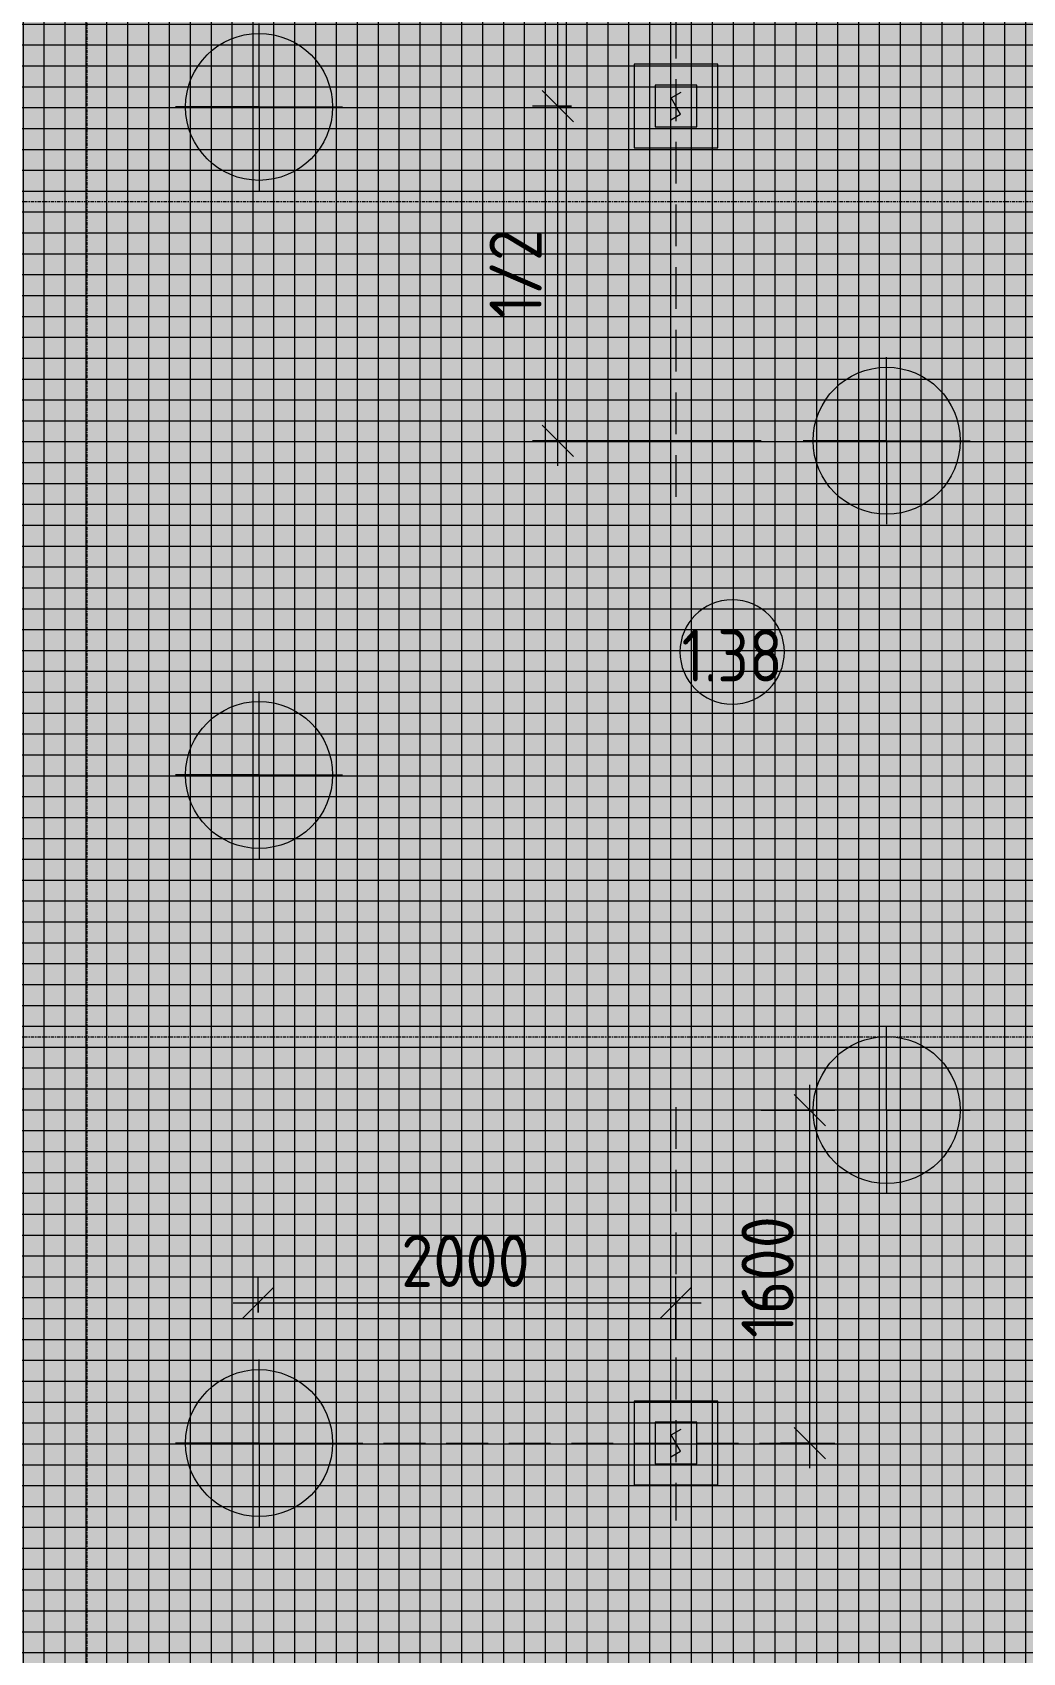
# Model space of a CAD drawing. Header units: millimetres. Extents: x 35928 to 232966, y -8553 to 29000.
# Drawn here: x 42898 to 47640, y 15200 to 22960 of the extents above; entities that cross this region are included whole.
import ezdxf

# ---------------------------------------------------------------- set-up
doc = ezdxf.new("R2010")
doc.units = ezdxf.units.MM
doc.linetypes.add('ADSK_Штрих_ш2 п1', pattern=[300, 200, -100])
doc.linetypes.add('Осевая', pattern=[31.75, 6.35, -4.7625, 15.875, -4.7625])
for name, color, linetype, lineweight in [('A-ANNO-DIMS', 7, 'Continuous', 9), ('A-ANNO-DIMS-100', 7, 'Continuous', 9), ('A-ANNO-NOTE', 7, 'Continuous', 9), ('A-AREA-IDEN', 7, 'Continuous', 9), ('A-CLNG-PATT', 7, 'Continuous', 9), ('A-DETL-2', 7, 'ADSK_Штрих_ш2 п1', 9), ('Q-SPCQ', 7, 'Continuous', 9), ('Оси-2', 7, 'Осевая', 9)]:
    doc.layers.add(name, color=color, linetype=linetype, lineweight=lineweight)
doc.layers.add('A-ANNO-NOTE-1', color=7, linetype='Continuous', lineweight=9, transparency=1)
doc.layers.add('A-CLNG-PATT-1', color=7, linetype='Continuous', lineweight=9, transparency=1)
doc.layers.add('Q-SPCQ-4', color=1, linetype='Continuous', lineweight=9, true_color=0xff0000)
doc.styles.add('GOST Common', font='GOST_Common.ttf', dxfattribs={"width": 0.9, "height": 250})
doc.styles.add('ISOCPEUR', font='isocpeur.ttf', dxfattribs={"width": 0.9, "height": 250})
doc.dimstyles.new('ISO-2_5_0_9К_БОЛЬШОЙ', dxfattribs={"dimscale": 304.8, "dimtxt": 248.995294, "dimasz": 0.492126, "dimexe": 0.393701, "dimexo": 0.984252, "dimgap": 0, "dimtad": 1, "dimdec": 0, "dimrnd": 10, "dimzin": 0, "dimdsep": 46, "dimtxsty": 'ISOCPEUR', "dimblk1": 'OBLIQUE', "dimblk2": 'OBLIQUE', "dimsah": 1, "dimcen": 0.09, "dimdle": 0.393701, "dimazin": 0, "dimtfac": 1, "dimtdec": 4, "dimtix": 1, "dimtmove": 0, "dimatfit": 3, "dimfxl": 1, "dimtvp": 1, "dimtolj": 1, "dimtzin": 0, "dimarcsym": 2})

# ---------------------------------------------------------------- blocks, each defined once
blk = doc.blocks.new('Извещатель потолочный - Монтируемые на перекрытии-30355244-Сводный план потолков 1 этажа в осях 12-23')
at = {"layer": 'Q-SPCQ'}
for p, q in [((-300, 300), (-300, -100)), ((100, 300), (-300, 300)), ((100, -100), (100, 300)), ((0, 200), (-200, 200)), ((-200, 200), (-200, 0)), ((-122.5, 139), (-74.9, 166.5)), ((0, 0), (0, 200)), ((-100, 100), (-122.5, 139)), ((-77.5, 61), (-100, 100)), ((-200, 0), (0, 0)), ((-125.1, 33.5), (-77.5, 61)), ((-300, -100), (100, -100))]:
    blk.add_line(p, q, dxfattribs=at)
blk = doc.blocks.new('Марка_Помещения - Номер-25198446-Сводный план потолков 1 этажа в осях 12-23')
at = {"layer": 'A-AREA-IDEN'}
for start, end in [(360, 180), (180, 360)]:
    blk.add_arc((0, 0), 2.5, start, end, dxfattribs=at)
blk = doc.blocks.new('DIMBLOCK88-Сводный план потолков 1 этажа в осях 12-23')
at = {"layer": 'A-ANNO-DIMS-100', "lineweight": 20}
for p, q in [((45413.6, 22607.5), (45338.6, 22682.5)), ((45413.6, 22607.5), (45488.6, 22532.5)), ((45413.6, 21004.6), (45338.6, 21079.6)), ((45413.6, 21004.6), (45488.6, 20929.6))]:
    blk.add_line(p, q, dxfattribs=at)
at = {"layer": 'A-ANNO-DIMS-100'}
for p, q in [((45480, 22607.5), (45293.6, 22607.5)), ((45413.6, 20884.6), (45413.6, 22607.5)), ((45413.6, 22607.5), (45480, 22607.5)), ((46387.9, 21004.6), (45293.6, 21004.6)), ((45413.6, 21004.6), (46387.9, 21004.6))]:
    blk.add_line(p, q, dxfattribs=at)
at = {"layer": 'A-ANNO-DIMS-100', "color": 0, "insert": (45087, 21590.6), "char_height": 250, "width": 517.144, "attachment_point": 1, "rotation": 90, "line_spacing_factor": 1.149209, "style": 'ISOCPEUR'}
blk.add_mtext('1/2', dxfattribs=at)
blk = doc.blocks.new('_Oblique')
at = {"color": 0, "linetype": 'ByBlock', "lineweight": -2}
blk.add_line((-0.5, -0.5), (0.5, 0.5), dxfattribs=at)
blk = doc.blocks.new('DIMBLOCK89-Сводный план потолков 1 этажа в осях 12-23')
at = {"layer": 'A-ANNO-DIMS-100'}
for p, q in [((45413.6, 22607.5), (45413.6, 24330.4)), ((46382.5, 24210.4), (45293.6, 24210.4)), ((45413.6, 24210.4), (46382.5, 24210.4)), ((45480, 22607.5), (45293.6, 22607.5)), ((45413.6, 22607.5), (45480, 22607.5))]:
    blk.add_line(p, q, dxfattribs=at)
at = {"layer": 'A-ANNO-DIMS-100', "lineweight": 20}
for p, q in [((45413.6, 24210.4), (45338.6, 24285.4)), ((45413.6, 24210.4), (45488.6, 24135.4)), ((45413.6, 22607.5), (45338.6, 22682.5)), ((45413.6, 22607.5), (45488.6, 22532.5))]:
    blk.add_line(p, q, dxfattribs=at)
at = {"layer": 'A-ANNO-DIMS-100', "color": 0, "insert": (45087, 23193.5), "char_height": 250, "width": 517.144, "attachment_point": 1, "rotation": 90, "line_spacing_factor": 1.149209, "style": 'ISOCPEUR'}
blk.add_mtext('1/2', dxfattribs=at)
blk = doc.blocks.new('DIMBLOCK90-Сводный план потолков 1 этажа в осях 12-23')
at = {"layer": 'A-ANNO-DIMS-100'}
for p, q in [((43980, 16828.8), (43980, 16994.7)), ((45980, 16703.5), (45980, 16994.7)), ((43860, 16874.7), (46100, 16874.7)), ((43980, 16874.7), (43980, 16828.8)), ((45980, 16874.7), (45980, 16703.5))]:
    blk.add_line(p, q, dxfattribs=at)
at = {"layer": 'A-ANNO-DIMS-100', "lineweight": 20}
for p, q in [((43980, 16874.7), (44055, 16949.7)), ((45980, 16874.7), (46055, 16949.7)), ((43980, 16874.7), (43905, 16799.7)), ((45980, 16874.7), (45905, 16799.7))]:
    blk.add_line(p, q, dxfattribs=at)
at = {"layer": 'A-ANNO-DIMS-100', "color": 0, "insert": (44664, 17201.3), "char_height": 250, "width": 758.478, "attachment_point": 1, "line_spacing_factor": 1.149209, "style": 'ISOCPEUR'}
blk.add_mtext('2000', dxfattribs=at)
blk = doc.blocks.new('DIMBLOCK91-Сводный план потолков 1 этажа в осях 12-23')
at = {"layer": 'A-ANNO-DIMS-100', "lineweight": 20}
for p, q in [((46620.4, 17798.7), (46545.4, 17873.7)), ((46620.4, 17798.7), (46695.4, 17723.7)), ((46620.4, 16203.5), (46545.4, 16278.5)), ((46620.4, 16203.5), (46695.4, 16128.5))]:
    blk.add_line(p, q, dxfattribs=at)
at = {"layer": 'A-ANNO-DIMS-100'}
for p, q in [((46620.4, 16083.5), (46620.4, 17918.7)), ((46387.9, 17798.7), (46740.4, 17798.7)), ((46620.4, 17798.7), (46387.9, 17798.7)), ((46480, 16203.5), (46740.4, 16203.5)), ((46620.4, 16203.5), (46480, 16203.5))]:
    blk.add_line(p, q, dxfattribs=at)
at = {"layer": 'A-ANNO-DIMS-100', "color": 0, "insert": (46293.7, 16706.6), "char_height": 250, "width": 706.764, "attachment_point": 1, "rotation": 90, "line_spacing_factor": 1.149209, "style": 'ISOCPEUR'}
blk.add_mtext('1600', dxfattribs=at)

msp = doc.modelspace()

# ---------------------------------------------------------------- hatches: boundary and pattern name
at = {"layer": 'A-ANNO-NOTE-1'}
h = msp.add_hatch(color=256, dxfattribs=at)
h.paths.add_polyline_path([(43983.5, 22251.4), (44011.1, 22252.5), (44038.6, 22255.8), (44065.7, 22261.1), (44092.3, 22268.7), (44118.2, 22278.2), (44143.3, 22289.8), (44167.5, 22303.3), (44190.4, 22318.7), (44212.1, 22335.8), (44232.4, 22354.5), (44251.2, 22374.8), (44268.3, 22396.5), (44283.7, 22419.5), (44297.2, 22443.6), (44308.8, 22468.7), (44318.3, 22494.7), (44325.8, 22521.3), (44331.2, 22548.4), (44334.5, 22575.8), (44335.6, 22603.5), (44334.5, 22631.1), (44331.2, 22658.5), (44325.8, 22685.6), (44318.1, 22712.8), (44308.8, 22738.2), (44294.9, 22767.6), (44283.7, 22787.4), (44268.3, 22810.4), (44251.2, 22832.1), (44232.4, 22852.4), (44212.1, 22871.1), (44190.4, 22888.3), (44167.5, 22903.6), (44143.3, 22917.1), (44118.2, 22928.7), (44092.3, 22938.3), (44065.7, 22945.8), (44038.6, 22951.2), (44011.1, 22954.4), (43983.5, 22955.5), (43955, 22954.3), (43928.4, 22951.2), (43901.3, 22945.8), (43874.7, 22938.3), (43848.8, 22928.7), (43823.7, 22917.1), (43799.6, 22903.6), (43773.4, 22885.9), (43754.9, 22871.1), (43734.6, 22852.4), (43715.8, 22832.1), (43698.7, 22810.4), (43683.4, 22787.4), (43669.9, 22763.3), (43658.3, 22738.2), (43648.7, 22712.2), (43641.2, 22685.6), (43635.8, 22658.5), (43632.6, 22631.1), (43631.5, 22603.5), (43632.6, 22575.8), (43635.8, 22548.4), (43641.2, 22521.3), (43648.7, 22494.7), (43658.3, 22468.7), (43669.9, 22443.6), (43683.5, 22419.3), (43698.7, 22396.5), (43715.8, 22374.8), (43734.6, 22354.5), (43754.9, 22335.8), (43776.6, 22318.7), (43799.6, 22303.3), (43823.7, 22289.8), (43848.8, 22278.2), (43874.7, 22268.7), (43901.3, 22261.1), (43928.4, 22255.8), (43955.9, 22252.5), (43974.3, 22251.5)])
h.paths.add_polyline_path([(43983.5, 22303.5), (43955, 22304.8), (43936.6, 22307.2), (43913.5, 22311.7), (43890.8, 22318.1), (43868.7, 22326.3), (43847.3, 22336.2), (43826.8, 22347.7), (43807.2, 22360.8), (43788.7, 22375.3), (43771.4, 22391.3), (43755.4, 22408.6), (43740.8, 22427.1), (43727.7, 22446.7), (43716.2, 22467.3), (43706.4, 22488.7), (43698.2, 22510.8), (43691.4, 22535.4), (43687.2, 22556.5), (43684.4, 22579.9), (43683.5, 22603.5), (43684.4, 22627), (43687.4, 22651.5), (43691.8, 22673.5), (43698.2, 22696.2), (43706.4, 22718.3), (43716.2, 22739.7), (43727.7, 22760.2), (43740.8, 22779.8), (43755.4, 22798.3), (43773.4, 22817.6), (43788.7, 22831.6), (43807.2, 22846.2), (43826.8, 22859.2), (43847.3, 22870.8), (43868.7, 22880.6), (43890.8, 22888.8), (43913.5, 22895.2), (43936.6, 22899.8), (43960, 22902.5), (43983.5, 22903.5), (44007.1, 22902.5), (44030.5, 22899.8), (44053.6, 22895.2), (44076.2, 22888.8), (44098.3, 22880.6), (44119.7, 22870.8), (44140.3, 22859.2), (44159.9, 22846.2), (44178.4, 22831.6), (44195.7, 22815.6), (44211.6, 22798.3), (44226.2, 22779.8), (44239.3, 22760.2), (44250.8, 22739.7), (44260.7, 22718.3), (44268.8, 22696.2), (44275.2, 22673.5), (44279.8, 22650.4), (44282.6, 22627), (44283.5, 22603.5), (44282.6, 22579.9), (44279.8, 22556.5), (44275.2, 22533.4), (44268.8, 22510.8), (44260.7, 22488.7), (44250.8, 22467.3), (44239.3, 22446.7), (44226.2, 22427.1), (44211.6, 22408.6), (44195.7, 22391.3), (44178.4, 22375.3), (44159.9, 22360.8), (44136.6, 22345.5), (44119.7, 22336.2), (44098.3, 22326.3), (44076.2, 22318.1), (44053.6, 22311.7), (44030.5, 22307.2), (44007.1, 22304.4), (43991.4, 22303.6)])
h = msp.add_hatch(color=256, dxfattribs=at)
h.paths.add_polyline_path([(46989, 20652.5), (47016.6, 20653.6), (47044, 20656.9), (47071.1, 20662.3), (47097.7, 20669.8), (47123.7, 20679.3), (47148.8, 20690.9), (47172.9, 20704.4), (47195.9, 20719.8), (47217.6, 20736.9), (47237.9, 20755.7), (47256.7, 20775.9), (47273.8, 20797.7), (47289.1, 20820.6), (47302.6, 20844.8), (47314.2, 20869.9), (47323.8, 20895.8), (47331.3, 20922.4), (47336.7, 20949.5), (47339.9, 20977), (47341, 21004.6), (47339.9, 21032.2), (47336.7, 21059.6), (47331.3, 21086.8), (47323.8, 21113.4), (47312.8, 21142.5), (47302.6, 21164.4), (47289.1, 21188.5), (47273.8, 21211.5), (47256.7, 21233.2), (47237.9, 21253.5), (47217.6, 21272.3), (47195.9, 21289.4), (47172.9, 21304.7), (47148.8, 21318.2), (47123.7, 21329.8), (47097.7, 21339.4), (47071.1, 21346.9), (47041.6, 21352.6), (47016.6, 21355.5), (46989, 21356.6), (46961.3, 21355.5), (46933.9, 21352.3), (46906.8, 21346.9), (46880.2, 21339.4), (46854.2, 21329.8), (46829.1, 21318.2), (46805, 21304.7), (46782, 21289.4), (46760.3, 21272.3), (46740, 21253.5), (46721.3, 21233.2), (46704.2, 21211.5), (46688.8, 21188.5), (46675.3, 21164.4), (46663.7, 21139.3), (46654.2, 21113.4), (46646.7, 21086.8), (46641.3, 21059.6), (46638, 21032.2), (46636.9, 21004.6), (46638, 20977), (46641.3, 20949.5), (46646.7, 20922.4), (46654.2, 20895.8), (46663.7, 20869.9), (46675.3, 20844.8), (46688.8, 20820.6), (46706.7, 20794.2), (46721.3, 20775.9), (46740, 20755.7), (46760.3, 20736.9), (46782, 20719.8), (46805, 20704.4), (46829.1, 20690.9), (46857.3, 20678.1), (46880.2, 20669.8), (46906.8, 20662.3), (46933.9, 20656.9), (46961.3, 20653.6), (46979.7, 20652.7)])
h.paths.add_polyline_path([(46989, 20704.6), (46965.4, 20705.5), (46942, 20708.3), (46918.9, 20712.9), (46896.3, 20719.3), (46874.2, 20727.4), (46852.8, 20737.3), (46832.2, 20748.8), (46812.6, 20761.9), (46794.1, 20776.5), (46775.1, 20794.2), (46760.8, 20809.7), (46746.3, 20828.2), (46733.2, 20847.8), (46721.7, 20868.4), (46711.8, 20889.8), (46703.6, 20911.9), (46697.2, 20934.5), (46692.7, 20957.6), (46689.9, 20981), (46689, 21004.6), (46689.9, 21028.1), (46692.7, 21051.5), (46697.2, 21074.6), (46703.6, 21097.3), (46711.8, 21119.4), (46722.5, 21142.5), (46733.2, 21161.3), (46746.3, 21180.9), (46760.8, 21199.4), (46776.8, 21216.7), (46794.1, 21232.7), (46812.6, 21247.3), (46832.2, 21260.4), (46852.8, 21271.9), (46874.2, 21281.7), (46896.3, 21289.9), (46918.9, 21296.3), (46942, 21300.9), (46965.4, 21303.7), (46989, 21304.6), (47012.5, 21303.7), (47041.6, 21299.9), (47059, 21296.3), (47081.7, 21289.9), (47103.8, 21281.7), (47125.2, 21271.9), (47148.6, 21258.5), (47165.3, 21247.3), (47183.8, 21232.7), (47201.1, 21216.7), (47217.1, 21199.4), (47231.7, 21180.9), (47244.8, 21161.3), (47256.3, 21140.8), (47266.1, 21119.4), (47274.3, 21097.3), (47280.7, 21074.6), (47285.3, 21051.5), (47288.1, 21026.4), (47289, 21004.6), (47288, 20981), (47285.3, 20957.6), (47280.7, 20934.5), (47273.7, 20910.3), (47266.1, 20889.8), (47256.3, 20868.4), (47244.8, 20847.8), (47231.7, 20828.2), (47217.1, 20809.7), (47201.1, 20792.4), (47183.8, 20776.5), (47165.3, 20761.9), (47145.7, 20748.8), (47125.2, 20737.3), (47103.8, 20727.4), (47081.7, 20719.3), (47059, 20712.9), (47035.9, 20708.3), (47012.5, 20705.5), (46996.8, 20704.7)])
h = msp.add_hatch(color=256, dxfattribs=at)
h.paths.add_polyline_path([(43983.5, 19051.4), (44016.5, 19053), (44038.6, 19055.8), (44065.7, 19061.1), (44092.3, 19068.7), (44118.2, 19078.2), (44143.3, 19089.8), (44167.5, 19103.3), (44190.4, 19118.7), (44212.1, 19135.8), (44232.4, 19154.5), (44251.2, 19174.8), (44268.3, 19196.5), (44283.7, 19219.5), (44297.2, 19243.6), (44308.8, 19268.7), (44318.3, 19294.7), (44325.8, 19321.3), (44331.2, 19348.4), (44334.5, 19375.8), (44335.6, 19403.5), (44334.5, 19431.1), (44331.2, 19458.5), (44325.8, 19485.6), (44316.6, 19517.3), (44308.8, 19538.2), (44297.2, 19563.3), (44283.7, 19587.4), (44268.3, 19610.4), (44250.1, 19633.4), (44232.4, 19652.4), (44212.1, 19671.1), (44190.4, 19688.3), (44167.5, 19703.6), (44143.3, 19717.1), (44118.2, 19728.7), (44092.3, 19738.3), (44065.7, 19745.8), (44038.6, 19751.2), (44011.1, 19754.4), (43983.5, 19755.5), (43955.9, 19754.4), (43928.4, 19751.2), (43901.3, 19745.8), (43874.7, 19738.3), (43848.8, 19728.7), (43823.7, 19717.1), (43799.6, 19703.6), (43773.4, 19685.9), (43754.9, 19671.1), (43734.6, 19652.4), (43715.8, 19632.1), (43698.7, 19610.4), (43683.4, 19587.4), (43669.9, 19563.3), (43658.3, 19538.2), (43648.7, 19512.2), (43641.2, 19485.6), (43635.8, 19458.5), (43632.6, 19431.1), (43631.5, 19401.2), (43632.6, 19375.8), (43635.8, 19348.4), (43641.2, 19321.3), (43648.7, 19294.7), (43658.3, 19268.7), (43669.9, 19243.6), (43683.4, 19219.5), (43698.7, 19196.5), (43715.8, 19174.8), (43734.6, 19154.5), (43754.9, 19135.8), (43776.6, 19118.7), (43799.6, 19103.3), (43823.7, 19089.8), (43848.8, 19078.2), (43874.7, 19068.7), (43901.3, 19061.1), (43928.4, 19055.8), (43955.9, 19052.5), (43974.3, 19051.5)])
h.paths.add_polyline_path([(43983.5, 19103.5), (43955, 19104.8), (43936.6, 19107.2), (43913.5, 19111.7), (43890.8, 19118.1), (43868.7, 19126.3), (43847.3, 19136.2), (43826.8, 19147.7), (43807.2, 19160.8), (43788.7, 19175.3), (43771.4, 19191.3), (43755.4, 19208.6), (43740.8, 19227.1), (43727.7, 19246.7), (43716.2, 19267.3), (43706.4, 19288.7), (43698.2, 19310.8), (43691.8, 19333.4), (43687.2, 19356.5), (43684.4, 19379.9), (43683.5, 19403.5), (43684.4, 19427), (43687.2, 19450.4), (43691.8, 19473.5), (43698.2, 19496.2), (43706.4, 19518.3), (43716.2, 19539.7), (43727.7, 19560.2), (43740.8, 19579.8), (43755.4, 19598.3), (43773.4, 19617.6), (43790.9, 19633.4), (43807.2, 19646.2), (43826.8, 19659.2), (43847.3, 19670.8), (43868.7, 19680.6), (43890.8, 19688.8), (43913.5, 19695.2), (43936.6, 19699.8), (43960, 19702.5), (43983.5, 19703.5), (44007.1, 19702.5), (44030.5, 19699.8), (44053.6, 19695.2), (44076.2, 19688.8), (44098.3, 19680.6), (44119.7, 19670.8), (44140.3, 19659.2), (44159.9, 19646.2), (44178.4, 19631.6), (44195.7, 19615.6), (44211.6, 19598.3), (44226.2, 19579.8), (44239.3, 19560.2), (44250.8, 19539.7), (44261.1, 19517.3), (44268.8, 19496.2), (44275.2, 19473.5), (44279.8, 19450.4), (44282.6, 19427), (44283.5, 19401.2), (44282.6, 19379.9), (44279.8, 19356.5), (44275.2, 19333.4), (44268.8, 19310.8), (44259.2, 19285.2), (44250.8, 19267.3), (44239.3, 19246.7), (44226.2, 19227.1), (44211.6, 19208.6), (44195.7, 19191.3), (44178.4, 19175.3), (44159.9, 19160.8), (44136.6, 19145.5), (44119.7, 19136.2), (44098.3, 19126.3), (44076.2, 19118.1), (44053.6, 19111.7), (44030.5, 19107.2), (44007.1, 19104.4), (43991.4, 19103.6)])
h = msp.add_hatch(color=256, dxfattribs=at)
h.paths.add_polyline_path([(46989, 17446.7), (47016.6, 17447.8), (47044, 17451), (47071.1, 17456.4), (47097.7, 17463.9), (47123.7, 17473.5), (47148.8, 17485.1), (47172.9, 17498.6), (47195.9, 17513.9), (47217.6, 17531), (47237.9, 17549.8), (47256.7, 17570.1), (47273.8, 17591.8), (47289.1, 17614.8), (47302.6, 17638.9), (47314.2, 17664), (47323.8, 17689.9), (47331.3, 17716.5), (47336.7, 17743.7), (47340.2, 17776.1), (47341, 17798.7), (47339.9, 17826.3), (47336.7, 17853.8), (47331.3, 17880.9), (47323.8, 17907.5), (47314.2, 17933.4), (47302.6, 17958.5), (47289.1, 17982.7), (47273.8, 18005.7), (47256.7, 18027.4), (47237.9, 18047.7), (47217.6, 18066.4), (47195.9, 18083.5), (47172.9, 18098.9), (47148.8, 18112.4), (47122.7, 18124.4), (47097.7, 18133.5), (47071.1, 18141), (47041.6, 18146.8), (47016.6, 18149.7), (46989, 18150.8), (46961.3, 18149.7), (46933.9, 18146.4), (46906.8, 18141), (46880.2, 18133.5), (46854.2, 18124), (46829.1, 18112.4), (46805, 18098.9), (46782, 18083.5), (46760.3, 18066.4), (46740, 18047.7), (46721.3, 18027.4), (46704.2, 18005.7), (46688.8, 17982.7), (46675.3, 17958.5), (46663.7, 17933.4), (46654.2, 17907.5), (46646.7, 17880.9), (46641.3, 17853.8), (46638, 17826.3), (46636.9, 17798.7), (46638, 17771.1), (46641.3, 17743.7), (46646.7, 17716.5), (46654.2, 17689.9), (46665.4, 17660), (46675.3, 17638.9), (46688.8, 17614.8), (46704.2, 17591.8), (46721.3, 17570.1), (46740, 17549.8), (46760.3, 17531), (46782, 17513.9), (46805, 17498.6), (46829.1, 17485.1), (46854.2, 17473.5), (46880.2, 17463.9), (46906.8, 17456.4), (46933.9, 17451), (46961.3, 17447.8), (46979.7, 17446.8)])
h.paths.add_polyline_path([(46989, 17498.7), (46965.4, 17499.7), (46942, 17502.4), (46918.9, 17507), (46896.3, 17513.4), (46874.2, 17521.6), (46852.8, 17531.4), (46830.6, 17543.9), (46812.6, 17556), (46794.1, 17570.6), (46776.8, 17586.6), (46760.8, 17603.9), (46746.3, 17622.4), (46733.2, 17642), (46721.7, 17662.5), (46711.8, 17683.9), (46703.6, 17706), (46697.2, 17728.7), (46692.7, 17751.8), (46689.8, 17776.1), (46689, 17798.7), (46689.9, 17822.3), (46692.7, 17845.7), (46697.2, 17868.8), (46703.9, 17892.2), (46711.8, 17913.5), (46721.7, 17934.9), (46733.2, 17955.5), (46746.3, 17975.1), (46760.8, 17993.6), (46776.8, 18010.9), (46794.1, 18026.9), (46812.6, 18041.4), (46832.2, 18054.5), (46852.8, 18066), (46874.2, 18075.9), (46896.3, 18084), (46918.9, 18090.4), (46942, 18095), (46965.4, 18097.8), (46989, 18098.7), (47012.5, 18097.8), (47041.6, 18094.1), (47059, 18090.4), (47081.7, 18084), (47103.8, 18075.9), (47125.2, 18066), (47145.7, 18054.5), (47165.3, 18041.4), (47183.8, 18026.9), (47203.6, 18008.3), (47217.1, 17993.6), (47231.7, 17975.1), (47244.8, 17955.5), (47256.3, 17934.9), (47266.1, 17913.5), (47274.3, 17891.4), (47280.7, 17868.8), (47285.3, 17845.7), (47288, 17822.3), (47289, 17798.7), (47288, 17775.2), (47285.3, 17751.8), (47280.7, 17728.7), (47274.3, 17706), (47266.1, 17683.9), (47254.9, 17660), (47244.8, 17642), (47231.7, 17622.4), (47217.1, 17603.9), (47201.1, 17586.6), (47183.8, 17570.6), (47165.3, 17556), (47145.7, 17542.9), (47125.2, 17531.4), (47103.8, 17521.6), (47081.7, 17513.4), (47059, 17507), (47035.9, 17502.4), (47012.5, 17499.7), (46996.8, 17498.8)])
h = msp.add_hatch(color=256, dxfattribs=at)
h.paths.add_polyline_path([(43983.5, 15851.4), (44011.1, 15852.5), (44038.6, 15855.8), (44065.7, 15861.1), (44092.3, 15868.7), (44118.2, 15878.2), (44143.3, 15889.8), (44167.5, 15903.3), (44190.4, 15918.7), (44212.1, 15935.8), (44232.4, 15954.5), (44251.2, 15974.8), (44268.3, 15996.5), (44283.7, 16019.5), (44297.2, 16043.6), (44308.8, 16068.7), (44318.3, 16094.7), (44325.8, 16121.3), (44331.2, 16148.4), (44334.5, 16175.8), (44335.6, 16203.5), (44334.5, 16231.1), (44331.2, 16258.5), (44325.8, 16285.6), (44318.1, 16312.8), (44308.8, 16338.2), (44297.2, 16363.3), (44283.7, 16387.4), (44268.3, 16410.4), (44251.2, 16432.1), (44232.4, 16452.4), (44212.1, 16471.1), (44190.4, 16488.3), (44167.5, 16503.6), (44143.3, 16517.1), (44118.2, 16528.7), (44092.3, 16538.3), (44065.7, 16545.8), (44038.6, 16551.2), (44011.1, 16554.4), (43983.5, 16555.5), (43955, 16554.3), (43928.4, 16551.2), (43901.3, 16545.8), (43874.7, 16538.3), (43848.8, 16528.7), (43823.7, 16517.1), (43799.6, 16503.6), (43773.4, 16485.9), (43754.9, 16471.1), (43734.6, 16452.4), (43715.8, 16432.1), (43698.7, 16410.4), (43680.8, 16383.1), (43669.9, 16363.3), (43658.3, 16338.2), (43648.7, 16312.2), (43641.2, 16285.6), (43635.8, 16258.5), (43632.6, 16231.1), (43631.5, 16203.5), (43632.6, 16175.8), (43635.8, 16148.4), (43641.2, 16121.3), (43648.7, 16094.7), (43658.3, 16068.7), (43669.9, 16043.6), (43683.4, 16019.5), (43698.7, 15996.5), (43715.8, 15974.8), (43734.6, 15954.5), (43754.9, 15935.8), (43776.6, 15918.7), (43799.6, 15903.3), (43823.7, 15889.8), (43848.8, 15878.2), (43874.7, 15868.7), (43901.3, 15861.1), (43928.4, 15855.8), (43955.9, 15852.5), (43974.3, 15851.5)])
h.paths.add_polyline_path([(43983.5, 15903.5), (43955, 15904.8), (43936.6, 15907.2), (43913.5, 15911.7), (43888.8, 15918.8), (43868.7, 15926.3), (43847.3, 15936.2), (43826.8, 15947.7), (43807.2, 15960.8), (43788.7, 15975.3), (43771.4, 15991.3), (43755.4, 16008.6), (43740.8, 16027.1), (43727.7, 16046.7), (43716.2, 16067.3), (43706.4, 16088.7), (43698.2, 16110.8), (43691.8, 16133.4), (43687.2, 16156.5), (43684.4, 16179.9), (43683.5, 16203.5), (43684.4, 16227), (43687.2, 16250.4), (43691.8, 16273.5), (43698.2, 16296.2), (43706.4, 16318.3), (43716.2, 16339.7), (43727.7, 16360.2), (43743.3, 16383.1), (43755.4, 16398.3), (43773.4, 16417.6), (43788.7, 16431.6), (43807.2, 16446.2), (43826.8, 16459.2), (43847.3, 16470.8), (43868.7, 16480.6), (43890.8, 16488.8), (43913.5, 16495.2), (43936.6, 16499.8), (43960, 16502.5), (43983.5, 16503.5), (44007.1, 16502.5), (44033.6, 16499.2), (44053.6, 16495.2), (44076.2, 16488.8), (44098.3, 16480.6), (44119.7, 16470.8), (44140.3, 16459.2), (44159.9, 16446.2), (44178.4, 16431.6), (44195.7, 16415.6), (44211.6, 16398.3), (44226.2, 16379.8), (44239.3, 16360.2), (44250.8, 16339.7), (44260.7, 16318.3), (44268.8, 16296.2), (44276.7, 16267.1), (44279.8, 16250.4), (44282.6, 16227), (44283.5, 16203.5), (44282.6, 16179.9), (44278.9, 16151), (44275.2, 16133.4), (44268.8, 16110.8), (44260.7, 16088.7), (44250.8, 16067.3), (44239.3, 16046.7), (44226.2, 16027.1), (44211.6, 16008.6), (44195.7, 15991.3), (44178.4, 15975.3), (44159.9, 15960.8), (44136.6, 15945.5), (44119.7, 15936.2), (44098.3, 15926.3), (44076.2, 15918.1), (44053.6, 15911.7), (44030.5, 15907.2), (44007.1, 15904.4), (43991.4, 15903.6)])
at = {"layer": 'A-CLNG-PATT'}
h = msp.add_hatch(dxfattribs=at)
h.set_pattern_fill('FP_69', color=256, style=0, pattern_type=2)
h.set_pattern_definition([(90, (50155, 19000), (100, -6e-15), []), (0, (50155, 19000), (0, -100), [])])
h.paths.add_polyline_path([(43625, 11141), (44725, 11141), (44725, 11148), (45422, 11148), (45422, 13660), (45931, 13661), (45931, 11940), (48139, 11940), (48139, 12321), (48781, 12321), (48781, 11940), (51709, 11940), (51709, 12321), (54152, 12321), (54152, 12329), (54768, 12329), (54768, 12321), (56547.3, 12321), (56547.3, 14550.8), (56532.1, 14510.8), (56504.7, 14471.2), (56468.6, 14439.2), (56425.9, 14416.8), (56379.1, 14405.3), (56330.9, 14405.3), (56284.1, 14416.8), (56241.4, 14439.2), (56205.3, 14471.2), (56177.9, 14510.8), (56160.8, 14555.9), (56155, 14603.8), (56160.8, 14651.7), (56177.9, 14696.7), (56205.3, 14736.4), (56241.4, 14768.4), (56284.1, 14790.8), (56330.9, 14802.3), (56379.1, 14802.3), (56425.9, 14790.8), (56468.6, 14768.4), (56504.7, 14736.4), (56532.1, 14696.7), (56547.3, 14656.7), (56547.3, 15831.8), (57322, 15831.8), (57322, 18828), (57902, 18828), (57902, 19320), (57909, 19320), (57909, 20420), (57902, 20420), (57902, 20492), (51372, 20492.1), (51372, 23970), (51379, 23970), (51379, 24970), (51372, 24970), (51372, 25550), (51379, 25550), (51379, 26478), (50839, 26478), (50839, 26859), (48781, 26859), (48781, 26479), (47639, 26479), (47639, 26879), (42781, 26879), (42781, 26479), (42616, 26479), (42616, 26464), (42566, 26464), (42566, 26479), (42401, 26479), (42401, 23321), (42781, 23321), (42781, 16679), (42401, 16679), (42401, 15103.5), (45931, 15103.5), (45931, 14722.6), (45422, 14723.6), (45422, 14974.5), (42788, 14974.5), (42788.4, 11148), (43625, 11148)])
h.paths.add_polyline_path([(52462.1, 13964), (52462.1, 14049), (52547.1, 14049), (52547.1, 13964)])
h.paths.add_polyline_path([(52547.1, 14119), (52462.1, 14119), (52462.1, 14204), (52547.1, 14204)])
h.paths.add_polyline_path([(52462.1, 14274), (52462.1, 14359), (52547.1, 14359), (52547.1, 14274)])
h.paths.add_polyline_path([(52547.1, 14429), (52462.1, 14429), (52462.1, 14514), (52547.1, 14514)])
h.paths.add_polyline_path([(52462.1, 14584), (52462.1, 14669), (52547.1, 14669), (52547.1, 14584)])
h.paths.add_polyline_path([(52462.1, 14739), (52462.1, 14824), (52547.1, 14824), (52547.1, 14739)])
h.paths.add_polyline_path([(52547.1, 14894), (52462.1, 14894), (52462.1, 14979), (52547.1, 14979)])
h.paths.add_polyline_path([(52462.1, 15049), (52462.1, 15134), (52547.1, 15134), (52547.1, 15049)])
h.paths.add_polyline_path([(52547.1, 15204), (52462.1, 15204), (52462.1, 15289), (52547.1, 15289)])
h.paths.add_polyline_path([(52547.1, 15359), (52462.1, 15359), (52462.1, 15444), (52547.1, 15444), (52547.1, 15403.7)])
h.paths.add_polyline_path([(52462.1, 15514), (52462.1, 15599), (52547.1, 15599), (52547.1, 15514)])
h.paths.add_polyline_path([(52547.1, 15669), (52462.1, 15669), (52462.1, 15754), (52547.1, 15754)])
h.paths.add_polyline_path([(52547.1, 15824), (52462.1, 15824), (52462.1, 15909), (52547.1, 15909)])
h.paths.add_polyline_path([(52547.1, 15979), (52462.1, 15979), (52462.1, 16064), (52547.1, 16064)])
h.paths.add_polyline_path([(52547.1, 16134), (52462.1, 16134), (52462.1, 16219), (52547.1, 16219)])
h.paths.add_polyline_path([(52547.1, 16289), (52462.1, 16289), (52462.1, 16374), (52547.1, 16374)])
h.paths.add_polyline_path([(52547.1, 16444), (52462.1, 16444), (52462.1, 16529), (52547.1, 16529)])
h.paths.add_polyline_path([(48454, 16565.5), (48424.9, 16565.6), (48348.4, 16578.3), (48278.1, 16602.3), (48212.4, 16637.6), (48150.7, 16686), (48101.2, 16739.8), (48060.6, 16801.7), (48029.4, 16874), (48011.2, 16947.6), (48005, 17020), (48012.5, 17100.1), (48030.7, 17170), (48060.4, 17237.3), (48104.2, 17302.9), (48151.5, 17354.5), (48210.7, 17400.6), (48276.7, 17436.4), (48354.5, 17462.1), (48424.2, 17473.4), (48501.8, 17472.7), (48577.5, 17459), (48643.1, 17436.4), (48711.6, 17398.7), (48770.9, 17351.6), (48818.3, 17300.5), (48859.5, 17237.7), (48889.9, 17169.1), (48908.5, 17096.4), (48915, 17021.6), (48908.3, 16943.7), (48888.6, 16868.6), (48857.3, 16799.3), (48817.3, 16738.7), (48768.4, 16685.3), (48710.6, 16639.8), (48644.8, 16603.6), (48573.9, 16578.8), (48499.9, 16566), (48451.8, 16565.6)])
h.paths.add_polyline_path([(48460, 16565), (48459.5, 16565.5), (48468.1, 16565.6)])
h.paths.add_polyline_path([(48326.3, 16585.7), (48319.8, 16587.2), (48322.5, 16586.9)])
h.paths.add_polyline_path([(52547.1, 16599), (52462.1, 16599), (52462.1, 16684), (52547.1, 16684)])
h.paths.add_polyline_path([(48259.1, 16612.4), (48254.1, 16614.4), (48247, 16618.8)])
h.paths.add_polyline_path([(48479, 16640.5), (48546.4, 16650), (48611, 16671.3), (48670.8, 16703.8), (48723.8, 16746.5), (48768.4, 16798), (48803, 16856.5), (48826.7, 16920.3), (48838.6, 16987.3), (48837.9, 17057.9), (48826, 17122.3), (48801.9, 17185.9), (48766.8, 17244.2), (48721.9, 17295.4), (48668.6, 17337.6), (48608.6, 17369.8), (48543.8, 17390.6), (48476.4, 17399.6), (48408.4, 17396.5), (48342.1, 17381.2), (48275.7, 17351.9), (48222.8, 17316.9), (48173.6, 17269.8), (48131, 17209.2), (48104.2, 17153.4), (48086.1, 17087.8), (48079.7, 17020), (48006.6, 17020), (48006.6, 17016.8), (48080, 17017.3), (48088, 16944.4), (48105.1, 16884.1), (48135.1, 16823), (48177.9, 16765.8), (48224.9, 16721.5), (48281.9, 16684.3), (48344.6, 16657.9), (48411.1, 16643.2), (48444.1, 16641.9)])
h.paths.add_polyline_path([(54738, 16742), (54182, 16742), (54182, 17298), (54738, 17298), (54738, 16750)])
h.paths.add_polyline_path([(52547.1, 16754), (52462.1, 16754), (52462.1, 16839), (52547.1, 16839)])
h.paths.add_polyline_path([(48224.9, 16770), (48210, 16770), (48210, 17270), (48710, 17270), (48710, 16770), (48494.1, 16770)])
h.paths.add_polyline_path([(52462.1, 16909), (52462.1, 16994), (52547.1, 16994), (52547.1, 16909)])
h.paths.add_polyline_path([(52547.1, 17064), (52462.1, 17064), (52462.1, 17149), (52547.1, 17149)])
h.paths.add_polyline_path([(52462.1, 17219), (52462.1, 17304), (52547.1, 17304), (52547.1, 17219)])
h.paths.add_polyline_path([(52462.1, 17374), (52462.1, 17459), (52547.1, 17459), (52547.1, 17374)])
h.paths.add_polyline_path([(52462.1, 17529), (52462.1, 17614), (52547.1, 17614), (52547.1, 17529)])
h.paths.add_polyline_path([(52547.1, 17684), (52462.1, 17684), (52462.1, 17769), (52547.1, 17769)])
h.paths.add_polyline_path([(52462.1, 17839), (52462.1, 17924), (52547.1, 17924), (52547.1, 17839)])
h.paths.add_polyline_path([(57066.9, 17901.5), (57020.1, 17913), (56977.4, 17935.4), (56941.3, 17967.4), (56913.9, 18007.1), (56896.8, 18052.1), (56891, 18100), (56896.8, 18147.9), (56913.9, 18192.9), (56941.3, 18232.6), (56977.4, 18264.6), (57020.1, 18287), (57066.9, 18298.5), (57115.1, 18298.5), (57161.9, 18287), (57204.6, 18264.6), (57240.7, 18232.6), (57268.1, 18192.9), (57285.2, 18147.9), (57291, 18100), (57285.2, 18052.1), (57268.1, 18007.1), (57240.7, 17967.4), (57204.6, 17935.4), (57161.9, 17913), (57115.1, 17901.5), (57082.4, 17901.5)])
h.paths.add_polyline_path([(52547.1, 17994), (52462.1, 17994), (52462.1, 18079), (52547.1, 18079)])
h.paths.add_polyline_path([(52547.1, 18149), (52462.1, 18149), (52462.1, 18234), (52547.1, 18234)])
h.paths.add_polyline_path([(52462.1, 18304), (52462.1, 18389), (52547.1, 18389), (52547.1, 18304)])
h.paths.add_polyline_path([(52462.1, 18459), (52462.1, 18544), (52547.1, 18544), (52547.1, 18459)])
h.paths.add_polyline_path([(52462.1, 18614), (52462.1, 18699), (52547.1, 18699), (52547.1, 18614)])
h.paths.add_polyline_path([(48427.7, 22545.1), (48348.1, 22558.4), (48279.4, 22581.6), (48209.8, 22619.5), (48153.5, 22663.1), (48102.7, 22717.5), (48059.7, 22783.7), (48030.4, 22849.9), (48011.7, 22923.2), (48005.4, 23005.3), (48012.5, 23080.1), (48030.7, 23150), (48060.4, 23217.3), (48100.8, 23279.2), (48151, 23334), (48210, 23380.2), (48278.8, 23417.1), (48348.6, 23441), (48422.9, 23453.3), (48495.3, 23453.6), (48572.5, 23440.6), (48641.1, 23417.3), (48710.1, 23379.7), (48769.4, 23333), (48816.9, 23282.2), (48858.4, 23219.8), (48889.1, 23151.4), (48908.1, 23078.9), (48914.6, 22999.8), (48909.5, 22929.6), (48889.3, 22850.9), (48861.7, 22786.5), (48822.3, 22724.3), (48770, 22666.6), (48713.6, 22621.5), (48648.2, 22584.9), (48576.2, 22559.2), (48502.1, 22546.1), (48427.8, 22545.1)])
h.paths.add_polyline_path([(48427.8, 22546.1), (48422.4, 22547.1), (48427.7, 22546.2)])
h.paths.add_polyline_path([(48007, 22991.4), (48046.1, 22992.8), (48045.4, 23000), (48006.5, 22999.8), (48007, 22991.6)])
h.paths.add_polyline_path([(51086.9, 23477.5), (51040.1, 23489), (50997.4, 23511.4), (50961.3, 23543.4), (50933.9, 23583.1), (50916.8, 23628.1), (50911, 23676), (50916.8, 23723.9), (50933.9, 23768.9), (50961.3, 23808.6), (50997.4, 23840.6), (51040.1, 23863), (51086.9, 23874.5), (51135.1, 23874.5), (51181.9, 23863), (51224.6, 23840.6), (51260.7, 23808.6), (51288.1, 23768.9), (51305.2, 23723.9), (51311, 23676), (51305.2, 23628.1), (51288.1, 23583.1), (51260.7, 23543.4), (51224.6, 23511.4), (51181.9, 23489), (51135.1, 23477.5)])
at = {"layer": 'A-CLNG-PATT-1'}
h = msp.add_hatch(color=256, dxfattribs=at)
h.paths.add_polyline_path([(43625, 11141), (44725, 11141), (44725, 11148), (45422, 11148), (45422, 13660), (45931, 13661), (45931, 11940), (48139, 11940), (48139, 12321), (48781, 12321), (48781, 11940), (51709, 11940), (51709, 12321), (56547.3, 12321), (56547.3, 14550.8), (56532.1, 14510.8), (56504.7, 14471.2), (56468.6, 14439.2), (56425.9, 14416.8), (56379.1, 14405.3), (56330.9, 14405.3), (56284.1, 14416.8), (56241.4, 14439.2), (56205.3, 14471.2), (56177.9, 14510.8), (56160.8, 14555.9), (56155, 14603.8), (56160.8, 14651.7), (56177.9, 14696.7), (56205.3, 14736.4), (56241.4, 14768.4), (56284.1, 14790.8), (56330.9, 14802.3), (56379.1, 14802.3), (56425.9, 14790.8), (56468.6, 14768.4), (56504.7, 14736.4), (56532.1, 14696.7), (56547.3, 14656.7), (56547.3, 15831.8), (57322, 15831.8), (57322, 18828), (57902, 18828), (57902, 20492), (51372, 20492.1), (51372, 23970), (51379, 23970), (51379, 24970), (51372, 24970), (51372, 25550), (51379, 25550), (51379, 26478), (50840, 26479), (50840, 26859), (48781, 26859), (48781, 26479), (47639, 26479), (47639, 26879), (42781, 26879), (42781, 26479), (42616, 26479), (42616, 26464), (42566, 26464), (42566, 26479), (42401, 26479), (42401, 23321), (42781, 23321), (42781, 16679), (42401, 16679), (42401, 15103.5), (45931, 15103.5), (45931, 14722.6), (45422, 14723.6), (45422, 14974.5), (42788, 14974.5), (42788.4, 11148), (43625, 11148)])
h.paths.add_polyline_path([(54768, 12321), (54152, 12321), (54152, 12329), (54768, 12329)])
h.paths.add_polyline_path([(52547.1, 13964), (52462.1, 13964), (52462.1, 14049), (52547.1, 14049)])
h.paths.add_polyline_path([(52547.1, 14119), (52462.1, 14119), (52462.1, 14204), (52547.1, 14204)])
h.paths.add_polyline_path([(52547.1, 14274), (52462.1, 14274), (52462.1, 14359), (52547.1, 14359)])
h.paths.add_polyline_path([(52462.1, 14429), (52462.1, 14514), (52547.1, 14514), (52547.1, 14429)])
h.paths.add_polyline_path([(52462.1, 14584), (52462.1, 14669), (52547.1, 14669), (52547.1, 14584)])
h.paths.add_polyline_path([(52462.1, 14739), (52462.1, 14824), (52547.1, 14824), (52547.1, 14739)])
h.paths.add_polyline_path([(52547.1, 14894), (52462.1, 14894), (52462.1, 14979), (52547.1, 14979)])
h.paths.add_polyline_path([(52547.1, 15049), (52462.1, 15049), (52462.1, 15134), (52547.1, 15134)])
h.paths.add_polyline_path([(52462.1, 15204), (52462.1, 15289), (52547.1, 15289), (52547.1, 15204)])
h.paths.add_polyline_path([(52547.1, 15359), (52462.1, 15359), (52462.1, 15444), (52547.1, 15444), (52547.1, 15403.7)])
h.paths.add_polyline_path([(52547.1, 15514), (52462.1, 15514), (52462.1, 15599), (52547.1, 15599), (52547.1, 15570.6)])
h.paths.add_polyline_path([(52547.1, 15669), (52462.1, 15669), (52462.1, 15754), (52547.1, 15754)])
h.paths.add_polyline_path([(52462.1, 15824), (52462.1, 15909), (52547.1, 15909), (52547.1, 15824)])
h.paths.add_polyline_path([(52547.1, 15979), (52462.1, 15979), (52462.1, 16064), (52547.1, 16064)])
h.paths.add_polyline_path([(52547.1, 16134), (52462.1, 16134), (52462.1, 16219), (52547.1, 16219)])
h.paths.add_polyline_path([(52462.1, 16289), (52462.1, 16374), (52547.1, 16374), (52547.1, 16289)])
h.paths.add_polyline_path([(52462.1, 16444), (52462.1, 16529), (52547.1, 16529), (52547.1, 16444)])
h.paths.add_polyline_path([(48454, 16565.5), (48424.9, 16565.6), (48348.4, 16578.3), (48278.1, 16602.3), (48212.4, 16637.6), (48150.7, 16686), (48101.2, 16739.8), (48060.6, 16801.7), (48029.4, 16874), (48011.2, 16947.6), (48005, 17020), (48012.5, 17100.1), (48030.7, 17170), (48060.4, 17237.3), (48104.2, 17302.9), (48151.5, 17354.5), (48210.7, 17400.6), (48276.7, 17436.4), (48354.5, 17462.1), (48424.2, 17473.4), (48501.8, 17472.7), (48577.5, 17459), (48643.1, 17436.4), (48711.6, 17398.7), (48770.9, 17351.6), (48818.3, 17300.5), (48859.5, 17237.7), (48889.9, 17169.1), (48908.5, 17096.4), (48915, 17021.6), (48908.3, 16943.7), (48888.6, 16868.6), (48857.3, 16799.3), (48817.3, 16738.7), (48768.4, 16685.3), (48710.6, 16639.8), (48644.8, 16603.6), (48573.9, 16578.8), (48499.9, 16566), (48451.8, 16565.6)])
h.paths.add_polyline_path([(48460, 16565), (48459.5, 16565.5), (48468.1, 16565.6)])
h.paths.add_polyline_path([(48326.3, 16585.7), (48319.8, 16587.2), (48322.5, 16586.9)])
h.paths.add_polyline_path([(52462.1, 16599), (52462.1, 16684), (52547.1, 16684), (52547.1, 16599)])
h.paths.add_polyline_path([(48259.1, 16612.4), (48254.1, 16614.4), (48247, 16618.8)])
h.paths.add_polyline_path([(48479, 16640.5), (48546.4, 16650), (48611, 16671.3), (48670.8, 16703.8), (48723.8, 16746.5), (48768.4, 16798), (48803, 16856.5), (48826.7, 16920.3), (48838.6, 16987.3), (48837.9, 17057.9), (48826, 17122.3), (48801.9, 17185.9), (48766.8, 17244.2), (48721.9, 17295.4), (48668.6, 17337.6), (48608.6, 17369.8), (48543.8, 17390.6), (48476.4, 17399.6), (48408.4, 17396.5), (48342.1, 17381.2), (48275.7, 17351.9), (48222.8, 17316.9), (48173.6, 17269.8), (48131, 17209.2), (48104.2, 17153.4), (48086.1, 17087.8), (48079.7, 17020), (48006.6, 17020), (48006.6, 17016.8), (48080, 17017.3), (48088, 16944.4), (48105.1, 16884.1), (48135.1, 16823), (48177.9, 16765.8), (48224.9, 16721.5), (48281.9, 16684.3), (48344.6, 16657.9), (48411.1, 16643.2), (48444.1, 16641.9)])
h.paths.add_polyline_path([(54190, 16742), (54182, 16742), (54182, 17298), (54738, 17298), (54738, 16742), (54304.3, 16742)])
h.paths.add_polyline_path([(52547.1, 16754), (52462.1, 16754), (52462.1, 16839), (52547.1, 16839)])
h.paths.add_polyline_path([(48224.9, 16770), (48210, 16770), (48210, 17270), (48710, 17270), (48710, 16770), (48494.1, 16770)])
h.paths.add_polyline_path([(52547.1, 16909), (52462.1, 16909), (52462.1, 16994), (52547.1, 16994)])
h.paths.add_polyline_path([(52462.1, 17064), (52462.1, 17149), (52547.1, 17149), (52547.1, 17064)])
h.paths.add_polyline_path([(52547.1, 17219), (52462.1, 17219), (52462.1, 17304), (52547.1, 17304)])
h.paths.add_polyline_path([(52462.1, 17374), (52462.1, 17459), (52547.1, 17459), (52547.1, 17374)])
h.paths.add_polyline_path([(52462.1, 17529), (52462.1, 17614), (52547.1, 17614), (52547.1, 17529)])
h.paths.add_polyline_path([(52462.1, 17684), (52462.1, 17769), (52547.1, 17769), (52547.1, 17684)])
h.paths.add_polyline_path([(52462.1, 17839), (52462.1, 17924), (52547.1, 17924), (52547.1, 17839)])
h.paths.add_polyline_path([(57082.4, 17901.5), (57066.9, 17901.5), (57020.1, 17913), (56977.4, 17935.4), (56941.3, 17967.4), (56913.9, 18007.1), (56896.8, 18052.1), (56891, 18100), (56896.8, 18147.9), (56913.9, 18192.9), (56941.3, 18232.6), (56977.4, 18264.6), (57020.1, 18287), (57066.9, 18298.5), (57115.1, 18298.5), (57161.9, 18287), (57204.6, 18264.6), (57240.7, 18232.6), (57268.1, 18192.9), (57285.2, 18147.9), (57291, 18100), (57285.2, 18052.1), (57268.1, 18007.1), (57240.7, 17967.4), (57204.6, 17935.4), (57161.9, 17913), (57115.1, 17901.5)])
h.paths.add_polyline_path([(52462.1, 17994), (52462.1, 18079), (52547.1, 18079), (52547.1, 17994)])
h.paths.add_polyline_path([(52547.1, 18149), (52462.1, 18149), (52462.1, 18234), (52547.1, 18234)])
h.paths.add_polyline_path([(52547.1, 18304), (52462.1, 18304), (52462.1, 18389), (52547.1, 18389), (52547.1, 18356.5)])
h.paths.add_polyline_path([(52462.1, 18459), (52462.1, 18544), (52547.1, 18544), (52547.1, 18459)])
h.paths.add_polyline_path([(52462.1, 18614), (52462.1, 18699), (52547.1, 18699), (52547.1, 18614)])
h.paths.add_polyline_path([(48427.7, 22545.1), (48348.1, 22558.4), (48279.4, 22581.6), (48209.8, 22619.5), (48153.5, 22663.1), (48102.7, 22717.5), (48059.7, 22783.7), (48030.4, 22849.9), (48011.7, 22923.2), (48005.4, 23005.3), (48012.5, 23080.1), (48030.7, 23150), (48060.4, 23217.3), (48100.8, 23279.2), (48151, 23334), (48210, 23380.2), (48278.8, 23417.1), (48348.6, 23441), (48422.9, 23453.3), (48495.3, 23453.6), (48572.5, 23440.6), (48641.1, 23417.3), (48710.1, 23379.7), (48769.4, 23333), (48816.9, 23282.2), (48858.4, 23219.8), (48889.1, 23151.4), (48908.1, 23078.9), (48914.6, 22999.8), (48909.5, 22929.6), (48889.3, 22850.9), (48861.7, 22786.5), (48822.3, 22724.3), (48770, 22666.6), (48713.6, 22621.5), (48648.2, 22584.9), (48576.2, 22559.2), (48502.1, 22546.1), (48427.8, 22545.1)])
h.paths.add_polyline_path([(48427.8, 22546.1), (48422.4, 22547.1), (48427.7, 22546.2)])
h.paths.add_polyline_path([(48007, 22991.4), (48046.1, 22992.8), (48045.4, 23000), (48006.5, 22999.8), (48007, 22991.6)])
h.paths.add_polyline_path([(51135.1, 23477.5), (51086.9, 23477.5), (51040.1, 23489), (50997.4, 23511.4), (50961.3, 23543.4), (50933.9, 23583.1), (50916.8, 23628.1), (50911, 23676), (50916.8, 23723.9), (50933.9, 23768.9), (50961.3, 23808.6), (50997.4, 23840.6), (51040.1, 23863), (51086.9, 23874.5), (51135.1, 23874.5), (51181.9, 23863), (51224.6, 23840.6), (51260.7, 23808.6), (51288.1, 23768.9), (51305.2, 23723.9), (51311, 23676), (51305.2, 23628.1), (51288.1, 23583.1), (51260.7, 23543.4), (51224.6, 23511.4), (51181.9, 23489)])

# ---------------------------------------------------------------- linework, layer by layer
at = {"layer": 'A-ANNO-NOTE'}
for p, q in [((43983.5, 22603.5), (43983.5, 23003.5)), ((43983.5, 22603.5), (43583.5, 22603.5)), ((43983.5, 22603.5), (43983.5, 22203.5)), ((43983.5, 22603.5), (44383.5, 22603.5)), ((46989, 21004.6), (46989, 21404.6)), ((46989, 21004.6), (46589, 21004.6)), ((46989, 21004.6), (46989, 20604.6)), ((46989, 21004.6), (47389, 21004.6)), ((43983.5, 19403.5), (43983.5, 19803.5)), ((43983.5, 19403.5), (43583.5, 19403.5)), ((43983.5, 19403.5), (43983.5, 19003.5)), ((43983.5, 19403.5), (44383.5, 19403.5)), ((46989, 17798.7), (46989, 18198.7)), ((46989, 17798.7), (46589, 17798.7)), ((46989, 17798.7), (46989, 17398.7)), ((46989, 17798.7), (47389, 17798.7)), ((43983.5, 16203.5), (43983.5, 16603.5)), ((43983.5, 16203.5), (43583.5, 16203.5)), ((43983.5, 16203.5), (43983.5, 15803.5)), ((43983.5, 16203.5), (44383.5, 16203.5))]:
    msp.add_line(p, q, dxfattribs=at)
for centre in [(43983.5, 22603.5), (46989, 21004.6), (43983.5, 19403.5), (46989, 17798.7), (43983.5, 16203.5)]:
    msp.add_circle(centre, 352, dxfattribs=at)
at = {"layer": 'A-DETL-2'}
for p, q in [((45980, 24535.8), (45980, 20707.1)), ((45980, 17812.7), (45980, 15832.7)), ((43980, 16203.5), (46620, 16203.5))]:
    msp.add_line(p, q, dxfattribs=at)
at = {"layer": 'Оси-2'}
for p, q in [((43160, 593.7), (43160, 24898.1)), ((39228, 22150), (82300, 22150)), ((39228, 21300), (82300, 21300)), ((39228, 18150), (82300, 18150)), ((39228, 17000), (82300, 17000))]:
    msp.add_line(p, q, dxfattribs=at)

# ---------------------------------------------------------------- block references
at = {"layer": 'A-AREA-IDEN', "xscale": 99.99999999999993, "yscale": 99.99999999999993, "zscale": 99.99999999999993}
msp.add_blockref('Марка_Помещения - Номер-25198446-Сводный план потолков 1 этажа в осях 12-23', (46249.2, 19992.6), dxfattribs=at)
at = {"layer": 'Q-SPCQ-4'}
for p in [(46080, 22507.5), (46080, 16103.5)]:
    msp.add_blockref('Извещатель потолочный - Монтируемые на перекрытии-30355244-Сводный план потолков 1 этажа в осях 12-23', p, dxfattribs=at)

# ---------------------------------------------------------------- texts
at = {"layer": 'A-AREA-IDEN', "insert": (46007.3, 20101.2), "char_height": 250, "width": 606.076, "attachment_point": 1, "style": 'GOST Common'}
msp.add_mtext('1.38', dxfattribs=at)

# ---------------------------------------------------------------- dimensions: what is measured, and where the dimension line sits
at = {"layer": 'A-ANNO-DIMS'}
for base, p1, p2, override, picture, middle in [((45413.6, 24210.4), (45780, 22607.5), (46682.5, 24210.4), {"dimpost": '<>', "dimfxl": 1839.530958}, 'DIMBLOCK89-Сводный план потолков 1 этажа в осях 12-23', (45288.6, 23409)), ((45413.6, 22607.5), (46687.9, 21004.6), (45780, 22607.5), {"dimpost": '<>', "dimfxl": 1842.205879}, 'DIMBLOCK88-Сводный план потолков 1 этажа в осях 12-23', (45288.6, 21806))]:
    dim = msp.add_linear_dim(base=base, p1=p1, p2=p2, angle=90, text='1/2', dimstyle='ISO-2_5_0_9К_БОЛЬШОЙ', override=override, dxfattribs=at)
    dim.commit()
    dim.dimension.update_dxf_attribs({"geometry": picture, "text_midpoint": middle})
dim = msp.add_linear_dim(base=(46620.4, 17798.7), p1=(46180, 16203.5), p2=(46687.9, 17798.7), angle=90, dimstyle='ISO-2_5_0_9К_БОЛЬШОЙ', override={"dimpost": '<>', "dimfxl": 1674.184403}, dxfattribs=at)
dim.commit()
dim.dimension.update_dxf_attribs({"geometry": 'DIMBLOCK91-Сводный план потолков 1 этажа в осях 12-23', "text_midpoint": (46495.4, 17001.1)})
dim = msp.add_linear_dim(base=(45980, 16874.7), p1=(43980, 16528.8), p2=(45980, 16403.5), dimstyle='ISO-2_5_0_9К_БОЛЬШОЙ', override={"dimpost": '<>', "dimfxl": 2003.926309}, dxfattribs=at)
dim.commit()
dim.dimension.update_dxf_attribs({"geometry": 'DIMBLOCK90-Сводный план потолков 1 этажа в осях 12-23', "text_midpoint": (44980, 16999.7)})

doc.saveas('drawing.dxf')
